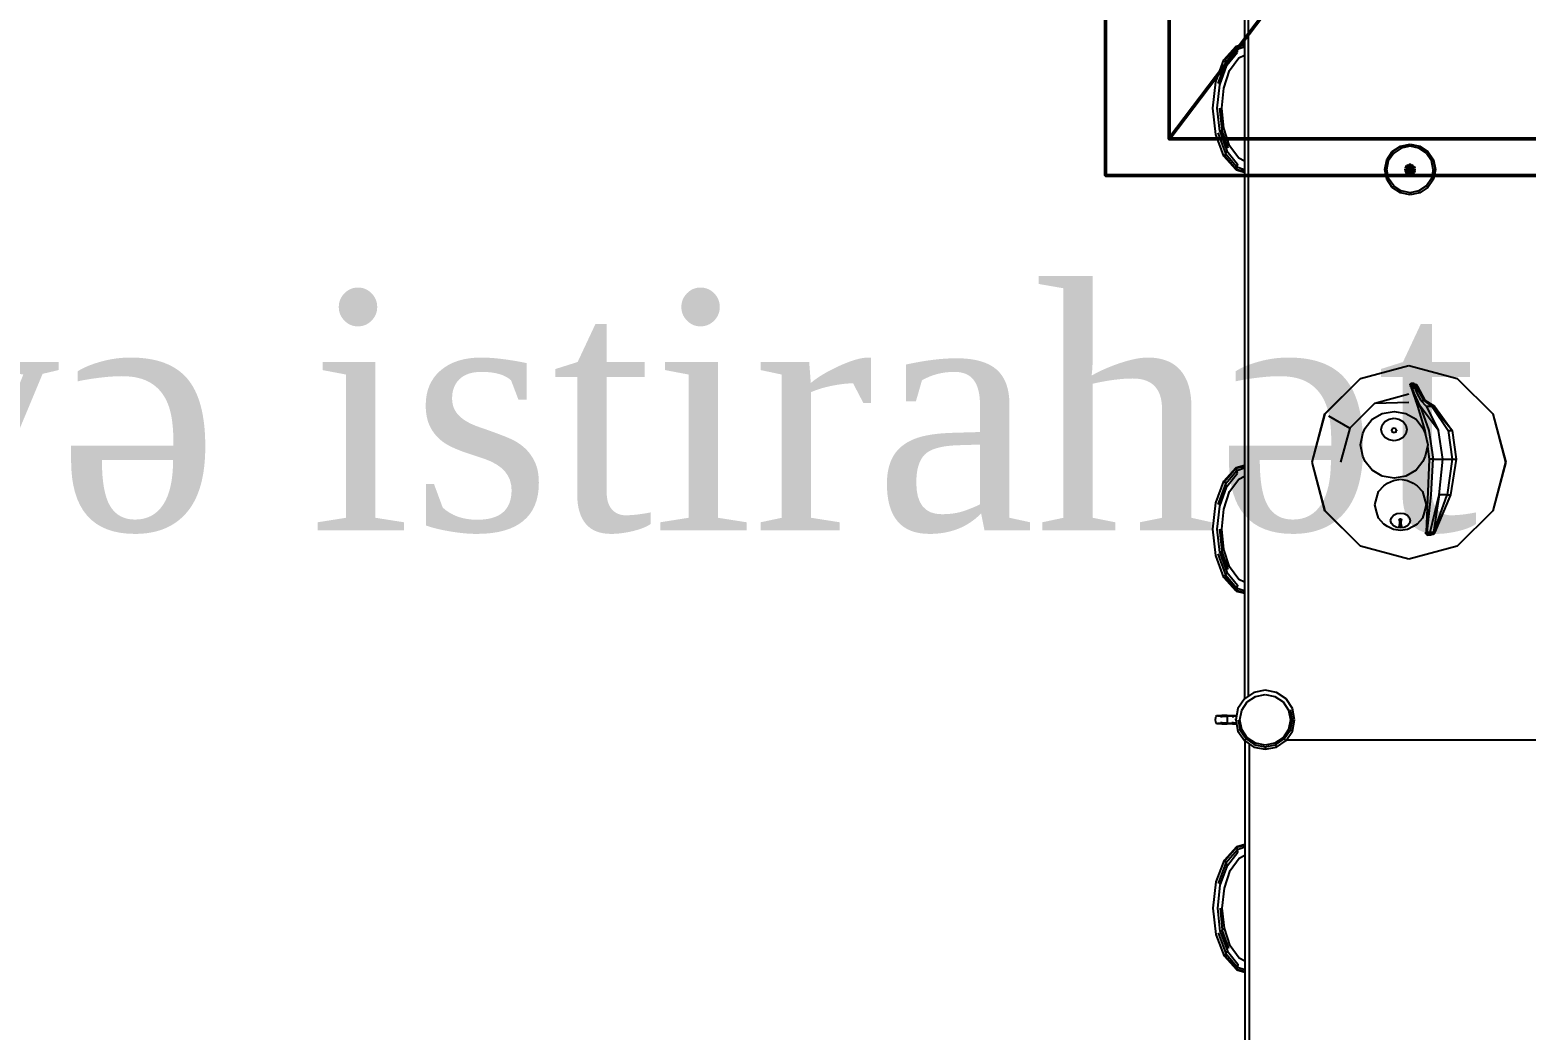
# Model space of a CAD drawing. Header units: inches. Extents: x 23 to 100097, y 11 to 104145.
# Drawn here: x 18992 to 20862, y 29357 to 30607 of the extents above; entities that cross this region are included whole.
import ezdxf

# ---------------------------------------------------------------- set-up
doc = ezdxf.new("R2010")
doc.units = ezdxf.units.IN
doc.header["$MEASUREMENT"] = 0
doc.layers.add('Divar', color=7, linetype='Continuous', lineweight=25)
doc.layers.add('mebel', color=21, linetype='Continuous')
doc.styles.get("Standard").update_dxf_attribs({"font": 'arial.ttf'})

# ---------------------------------------------------------------- blocks, each defined once
blk = doc.blocks.new('m_93')
for p, q in [((-57.033778, -96.397662), (-57.033778, -4.404878)), ((-57.518363, -96.721577), (-57.518363, -56.661915)), ((-58.477545, -70.236325), (-59.88164, -71.822357)), ((-59.837699, -71.903801), (-58.457423, -70.326853)), ((-59.717584, -72.126364), (-58.402157, -70.573926)), ((-59.553504, -72.430372), (-58.326555, -70.911526)), ((-58.477545, -70.236325), (-57.518363, -69.991207)), ((-58.457423, -70.326853), (-58.477545, -70.236325)), ((-58.457423, -70.326853), (-57.518363, -70.073819)), ((-58.402157, -70.573926), (-58.457423, -70.326853)), ((-58.402157, -70.573926), (-57.518363, -70.300674)), ((-58.326555, -70.911526), (-58.402157, -70.573926)), ((-59.88164, -71.822357), (-60.840631, -74.34473)), ((-60.607028, -74.524021), (-59.717584, -72.126364)), ((-60.373426, -74.703407), (-59.553504, -72.430372)), ((-59.717584, -72.126364), (-59.837699, -71.903801)), ((-59.553504, -72.430372), (-59.717584, -72.126364)), ((-58.175779, -71.586823), (-59.225393, -73.038387)), ((-57.518363, -71.253228), (-58.175779, -71.586823)), ((-60.840631, -74.34473), (-61.181045, -77.384567)), ((-59.389448, -72.734379), (-60.139656, -74.882722)), ((-59.225393, -73.038387), (-59.906054, -75.062108)), ((-60.373426, -74.703407), (-60.661125, -77.384567)), ((-60.401368, -77.384567), (-60.139656, -74.882722)), ((-60.139656, -74.882722), (-60.373426, -74.703407)), ((-59.906054, -75.062108), (-60.141397, -77.384662)), ((-60.139656, -74.882722), (-59.968543, -75.013971)), ((-61.181045, -77.384567), (-60.840631, -80.424404)), ((-60.661125, -77.384567), (-60.373426, -80.065822)), ((-60.141397, -77.384662), (-59.906054, -79.707217)), ((-60.840631, -80.424404), (-59.88164, -82.946777)), ((-59.717584, -82.64277), (-60.607028, -80.245113)), ((-60.373426, -80.065822), (-59.553504, -82.338857)), ((-59.906054, -79.707217), (-59.225393, -81.730962)), ((-59.88164, -82.946777), (-58.477545, -84.532904)), ((-59.837699, -82.865333), (-59.717584, -82.64277)), ((-58.457423, -84.442377), (-59.837699, -82.865333)), ((-59.553504, -82.338857), (-59.717584, -82.64277)), ((-59.717584, -82.64277), (-58.402157, -84.195208)), ((-59.553504, -82.338857), (-58.326555, -83.857608)), ((-59.225393, -81.730962), (-58.175779, -83.182525)), ((-58.477545, -84.532904), (-58.457423, -84.442377)), ((-58.477545, -84.532904), (-57.518363, -84.777927)), ((-58.402157, -84.195208), (-58.457423, -84.442377)), ((-58.457423, -84.442377), (-57.518363, -84.695315)), ((-58.326555, -83.857608), (-58.402157, -84.195208)), ((-58.402157, -84.195208), (-57.518363, -84.46846)), ((-58.175779, -83.182525), (-57.518363, -83.516121)), ((-58.330274, -97.876572), (-57.591009, -96.770119)), ((-57.591009, -96.770119), (-56.484771, -96.03076)), ((-57.383204, -96.97802), (-57.493544, -96.867585)), ((-57.383204, -96.97802), (-56.372261, -96.302437)), ((-56.298447, -96.480965), (-57.246685, -97.114658)), ((-56.484771, -96.03076), (-55.179882, -95.771193)), ((-56.372261, -96.302437), (-56.432033, -96.158099)), ((-56.372261, -96.302437), (-55.179882, -96.065235)), ((-55.179882, -96.258402), (-56.298447, -96.480965)), ((-55.179882, -95.771193), (-53.874803, -96.03076)), ((-55.179882, -96.065235), (-55.179882, -95.908975)), ((-55.179882, -96.065235), (-53.987313, -96.302437)), ((-54.061318, -96.480965), (-55.179882, -96.258402)), ((-53.113079, -97.114658), (-54.061318, -96.480965)), ((-53.987313, -96.302437), (-53.927541, -96.158099)), ((-53.987313, -96.302437), (-52.976561, -96.97802)), ((-53.874803, -96.03076), (-52.768564, -96.770119)), ((-52.976561, -96.97802), (-52.866006, -96.867585)), ((-52.768564, -96.770119), (-52.0293, -97.876572)), ((-52.708197, -96.860361), (0, -96.860361)), ((-58.58984, -99.181747), (-58.330274, -97.876572)), ((-58.295703, -99.181747), (-58.058596, -97.989058)), ((-58.058596, -97.989058), (-58.202935, -97.929287)), ((-57.880283, -98.062992), (-58.102727, -99.181747)), ((-58.058596, -97.989058), (-57.383204, -96.97802)), ((-57.246685, -97.114658), (-57.880283, -98.062992)), ((-52.479482, -98.062992), (-53.113079, -97.114658)), ((-52.976561, -96.97802), (-52.300978, -97.989058)), ((-52.257037, -99.181747), (-52.479482, -98.062992)), ((-52.300978, -97.989058), (-52.156639, -97.929287)), ((-52.063871, -99.181747), (-52.300978, -97.989058)), ((-52.0293, -97.876572), (-51.769734, -99.181747)), ((-60.902548, -98.953223), (-60.918951, -99.196863)), ((-60.918951, -99.196863), (-60.902548, -99.440431)), ((-60.858012, -98.77491), (-60.902548, -98.953223)), ((-60.902548, -99.440431), (-60.858012, -99.618745)), ((-60.797072, -98.709655), (-60.858012, -98.77491)), ((-60.858012, -99.618745), (-60.797072, -99.684071)), ((-60.633993, -98.709655), (-60.797072, -98.709655)), ((-60.797072, -99.684071), (-60.188079, -99.684071)), ((-60.686708, -98.77491), (-60.218549, -98.77491)), ((-60.218549, -99.618745), (-60.686708, -99.618745)), ((-60.188079, -98.709655), (-60.633993, -98.709655)), ((-60.218549, -98.77491), (-60.240817, -98.953223)), ((-60.240817, -99.440431), (-60.218549, -99.618745)), ((-60.218549, -98.77491), (-60.188079, -98.709655)), ((-59.579301, -98.77491), (-60.218549, -98.77491)), ((-60.188079, -99.684071), (-60.218549, -99.618745)), ((-60.218549, -99.618745), (-59.579301, -99.618745)), ((-60.188079, -98.709655), (-59.579301, -98.709655)), ((-59.579301, -99.684071), (-60.188079, -99.684071)), ((-59.579301, -98.709655), (-59.579301, -98.77491)), ((-58.970309, -98.709655), (-59.579301, -98.709655)), ((-59.579301, -99.618745), (-59.579301, -98.77491)), ((-59.579301, -98.77491), (-58.939839, -98.77491)), ((-59.579301, -99.618745), (-59.579301, -99.684071)), ((-58.939839, -99.618745), (-59.579301, -99.618745)), ((-59.579301, -99.684071), (-58.970309, -99.684071)), ((-58.939839, -98.77491), (-58.970309, -98.709655)), ((-58.970309, -98.709655), (-58.495903, -98.709655)), ((-58.970309, -99.684071), (-58.939839, -99.618745)), ((-58.970309, -99.684071), (-58.489847, -99.684071)), ((-58.939839, -98.77491), (-58.91757, -98.953223)), ((-58.508992, -98.77491), (-58.939839, -98.77491)), ((-58.939839, -99.618745), (-58.91757, -99.440431)), ((-58.502937, -99.618745), (-58.939839, -99.618745)), ((-58.58984, -99.181747), (-58.586908, -99.196863)), ((-58.330274, -100.486922), (-58.58984, -99.181747)), ((-58.586908, -99.196863), (-58.566785, -99.297547)), ((-58.52499, -98.856139), (-58.508992, -98.77491)), ((-58.508992, -98.77491), (-58.504296, -98.751473)), ((-58.102727, -99.181747), (-57.880283, -100.300479)), ((-57.880283, -100.300479), (-57.246685, -101.248836)), ((-53.113079, -101.248836), (-52.479482, -100.300479)), ((-52.479482, -100.300479), (-52.257037, -99.181747)), ((-52.300978, -100.374412), (-52.063871, -99.181747)), ((-52.063871, -99.181747), (-51.907611, -99.181747)), ((-51.769734, -99.181747), (-52.0293, -100.486922)), ((-57.591009, -101.593351), (-58.330274, -100.486922)), ((-56.484771, -102.332711), (-57.591009, -101.593351)), ((-57.586909, -194.311332), (-57.586909, -101.596093)), ((-57.246685, -101.248836), (-56.298447, -101.882529)), ((-57.102347, -101.919913), (-57.102347, -194.311332)), ((-56.298447, -101.882529), (-55.179882, -102.105069)), ((-55.179882, -102.105069), (-54.061318, -101.882529)), ((-54.061318, -101.882529), (-53.113079, -101.248836)), ((-52.768564, -101.593351), (-53.874803, -102.332711)), ((-52.0293, -100.486922), (-52.768564, -101.593351)), ((-55.179882, -102.592277), (-56.484771, -102.332711)), ((-53.874803, -102.332711), (-55.179882, -102.592277)), ((-58.54609, -114.075184), (-59.950185, -115.662098)), ((-59.906245, -115.743661), (-58.525968, -114.165711)), ((-58.54609, -114.075184), (-57.586909, -113.829875)), ((-58.525968, -114.165711), (-58.54609, -114.075184)), ((-58.525968, -114.165711), (-57.586909, -113.912606)), ((-58.470702, -114.412975), (-58.525968, -114.165711)), ((-58.470702, -114.412975), (-57.586909, -114.139461)), ((-59.950185, -115.662098), (-60.909176, -118.185925)), ((-60.675574, -118.365335), (-59.786129, -115.966296)), ((-59.786129, -115.966296), (-59.906245, -115.743661)), ((-59.786129, -115.966296), (-58.470702, -114.412975)), ((-59.622073, -116.270399), (-59.786129, -115.966296)), ((-59.622073, -116.270399), (-58.395124, -114.75079)), ((-58.244324, -115.426373), (-59.293938, -116.878795)), ((-58.395124, -114.75079), (-58.470702, -114.412975)), ((-57.586909, -115.092277), (-58.244324, -115.426373)), ((-60.441995, -118.544817), (-59.622073, -116.270399)), ((-59.458018, -116.574597), (-60.208202, -118.724227)), ((-59.293938, -116.878795), (-59.974599, -118.903613)), ((-60.909176, -118.185925), (-61.249614, -121.227526)), ((-60.441995, -118.544817), (-60.729695, -121.227526)), ((-60.469914, -121.227526), (-60.208202, -118.724227)), ((-60.208202, -118.724227), (-60.441995, -118.544817)), ((-59.974599, -118.903613), (-60.209966, -121.227526)), ((-60.208202, -118.724227), (-60.037113, -118.855571)), ((-44.158793, -119.266414), (-48.25995, -123.368168)), ((-44.156838, -119.269824), (-48.256636, -123.370123)), ((-38.556648, -117.76514), (-44.158793, -119.266414)), ((-38.556648, -117.768955), (-44.156838, -119.269824)), ((-32.954502, -119.266414), (-38.556648, -117.76514)), ((-32.956434, -119.269824), (-38.556648, -117.768955)), ((-28.856635, -123.370123), (-32.956434, -119.269824)), ((-28.853321, -123.368168), (-32.954502, -119.266414)), ((-39.52539, -121.071005), (-40.330267, -121.191883)), ((-38.720322, -121.191883), (-39.52539, -121.071005)), ((-36.518955, -120.679784), (-36.597657, -120.715427)), ((-36.597657, -120.715427), (-36.567974, -120.683002)), ((-36.597657, -120.715427), (-36.592961, -120.889449)), ((-36.588073, -120.88778), (-36.597657, -120.715427)), ((-36.592961, -120.889449), (-36.588073, -120.889449)), ((-36.588073, -120.88778), (-36.518955, -120.679784)), ((-36.588073, -120.889449), (-36.588073, -120.88778)), ((-36.588073, -120.889449), (-36.512685, -120.889449)), ((-36.569524, -120.661902), (-36.516404, -120.61162)), ((-36.472059, -120.629), (-36.569524, -120.661902)), ((-36.569524, -120.683694), (-36.569524, -120.661902)), ((-36.569524, -120.661902), (-36.514259, -120.661902)), ((-36.185932, -129.331445), (-36.559367, -120.889449)), ((-36.518955, -120.679784), (-36.420894, -120.578122)), ((-36.407995, -120.59493), (-36.518955, -120.679784)), ((-36.518955, -120.679784), (-36.443353, -120.661902)), ((-36.512685, -120.889449), (-36.518955, -120.679784)), ((-36.516404, -120.61162), (-36.496091, -120.604586)), ((-36.516404, -120.61162), (-36.453915, -120.61162)), ((-36.453915, -120.889449), (-36.512685, -120.889449)), ((-36.487294, -120.59493), (-36.498833, -120.605182)), ((-36.496091, -120.604586), (-36.487294, -120.59493)), ((-36.446882, -120.578122), (-36.487294, -120.59493)), ((-36.443353, -120.661902), (-36.453915, -120.889449)), ((-36.453915, -120.889449), (-36.345506, -120.889449)), ((-36.380673, -120.561433), (-36.446882, -120.578122)), ((-36.288476, -120.59493), (-36.443353, -120.661902)), ((-36.443353, -120.661902), (-36.420894, -120.61162)), ((-36.443353, -120.661902), (-36.253715, -120.661902)), ((-36.439848, -120.578122), (-36.380673, -120.561433)), ((-36.420894, -120.61162), (-36.429882, -120.614648)), ((-36.426378, -120.61162), (-36.420894, -120.61162)), ((-36.420894, -120.578122), (-36.380673, -120.561433)), ((-36.420894, -120.61162), (-36.419726, -120.610046)), ((-36.420894, -120.61162), (-36.409951, -120.61162)), ((-36.419726, -120.889449), (-35.967589, -125.228524)), ((-36.416602, -120.611143), (-36.407995, -120.59493)), ((-36.380673, -120.561433), (-36.390233, -120.578122)), ((-36.380673, -120.561433), (-36.35118, -120.578122)), ((-36.380673, -120.561433), (-36.202336, -120.578122)), ((-36.253715, -120.578122), (-36.380673, -120.561433)), ((-36.380673, -120.561433), (-36.060548, -120.578122)), ((-36.345506, -120.889449), (-36.340237, -120.816493)), ((-36.320901, -120.889449), (-36.345506, -120.889449)), ((-36.253715, -120.661902), (-36.340237, -120.816493)), ((-36.340237, -120.816493), (-36.236525, -120.774126)), ((-36.340237, -120.816493), (-36.320901, -120.889449)), ((-36.320901, -120.889449), (-36.058402, -120.889449)), ((-36.253715, -120.661902), (-36.288476, -120.59493)), ((-36.177349, -120.667386), (-36.253715, -120.661902)), ((-36.216593, -120.59493), (-36.177349, -120.611024)), ((-36.122656, -120.611429), (-36.216593, -120.59493)), ((-36.209369, -120.615244), (-36.191011, -120.61162)), ((-36.191011, -120.61162), (-36.209369, -120.61162)), ((-36.197067, -120.609951), (-36.191011, -120.61162)), ((-36.191011, -120.61162), (-36.13925, -120.661902)), ((-36.191011, -120.61162), (-35.960937, -120.61162)), ((-36.13925, -120.661902), (-36.189652, -120.661902)), ((-36.004877, -120.679784), (-36.141396, -120.62509)), ((-36.13925, -120.661902), (-36.098242, -120.832324)), ((-36.13925, -120.661902), (-36.062312, -120.661902)), ((-36.083007, -120.675778), (-36.13925, -120.661902)), ((-36.103511, -120.614743), (-35.835147, -120.661902)), ((-36.004877, -120.679784), (-36.085534, -120.674014)), ((-36.085534, -120.889449), (-35.041786, -125.228524)), ((-36.060548, -120.578122), (-35.938096, -120.604682)), ((-36.058402, -120.889449), (-36.004877, -120.679784)), ((-36.058402, -120.889449), (-35.933972, -120.889449)), ((-36.004877, -120.679784), (-36.052919, -120.699405)), ((-35.960937, -120.61162), (-36.021495, -120.604396)), ((-35.835147, -120.661902), (-36.004877, -120.679784)), ((-35.933972, -120.889449), (-36.004877, -120.679784)), ((-35.960937, -120.61162), (-35.835147, -120.661902)), ((-35.865617, -120.61162), (-35.939265, -120.604396)), ((-35.933972, -120.889449), (-35.666013, -120.889449)), ((-35.818553, -120.630669), (-35.865617, -120.61162)), ((-35.835147, -120.661902), (-35.751963, -120.645117)), ((-35.835147, -120.661902), (-35.701561, -120.768952)), ((-35.835147, -120.661902), (-35.608793, -120.715427)), ((-35.618353, -120.768952), (-35.835147, -120.661902)), ((-35.701561, -120.768952), (-35.821486, -120.73965)), ((-35.751963, -120.645117), (-35.818553, -120.630669)), ((-35.751963, -120.645117), (-35.649419, -120.699024)), ((-35.701561, -120.768952), (-35.687113, -120.760631)), ((-35.701561, -120.768952), (-34.116006, -125.228524)), ((-35.684562, -120.884275), (-35.701561, -120.768952)), ((-35.041786, -125.228524), (-35.684562, -120.889449)), ((-35.658407, -120.889449), (-35.602546, -120.889449)), ((-35.608793, -120.715427), (-35.655475, -120.696592)), ((-35.619927, -120.721864), (-35.608793, -120.715427)), ((-35.584379, -120.733213), (-35.618353, -120.768952)), ((-35.602546, -120.889449), (-35.618353, -120.768952)), ((-35.618353, -120.768952), (-35.562897, -120.889449)), ((-35.608793, -120.715427), (-35.606241, -120.72196)), ((-35.606241, -120.72196), (-35.584379, -120.733213)), ((-35.562897, -120.889449), (-35.602546, -120.889449)), ((-35.584379, -120.733213), (-35.517001, -120.889449)), ((-35.517001, -120.889449), (-35.562897, -120.889449)), ((-33.732224, -125.228524), (-35.536528, -120.889449)), ((-61.249614, -121.227526), (-60.909176, -124.269247)), ((-60.729695, -121.227526), (-60.441995, -123.910355)), ((-60.209966, -121.227526), (-59.974599, -123.551464)), ((-42.064643, -122.49825), (-42.273832, -123.179483)), ((-41.46874, -121.824908), (-42.064643, -122.49825)), ((-41.012883, -121.536231), (-41.46874, -121.824908)), ((-40.330267, -121.191883), (-41.012883, -121.536231)), ((-40.57715, -121.907425), (-40.663862, -122.236323)), ((-40.663862, -122.236323), (-40.57715, -122.565341)), ((-40.330267, -121.628523), (-40.57715, -121.907425)), ((-40.57715, -122.565341), (-40.330267, -122.844243)), ((-39.960933, -121.442175), (-40.330267, -121.628523)), ((-40.330267, -122.844243), (-39.960933, -123.030567)), ((-39.52539, -121.376753), (-39.960933, -121.442175)), ((-39.67402, -121.505856), (-39.631248, -121.4751)), ((-39.67402, -121.505856), (-39.631248, -121.71514)), ((-39.631248, -121.536612), (-39.67402, -121.505856)), ((-39.631248, -122.273826), (-39.666987, -122.403717)), ((-39.631248, -121.4751), (-39.52539, -121.462297)), ((-39.631248, -121.536612), (-39.52539, -121.549415)), ((-39.600206, -121.744919), (-39.631248, -121.536612)), ((-39.631248, -121.71514), (-39.609766, -121.914553)), ((-39.609766, -122.101569), (-39.631248, -122.273826)), ((-39.625788, -122.479677), (-39.600206, -122.324609)), ((-39.609766, -121.914553), (-39.609766, -122.101569)), ((-39.585161, -121.944236), (-39.600206, -121.744919)), ((-39.600206, -122.324609), (-39.585161, -122.136903)), ((-39.585161, -122.136903), (-39.585161, -121.944236)), ((-39.089656, -121.442175), (-39.52539, -121.376753)), ((-39.52539, -121.462297), (-39.420104, -121.4751)), ((-39.52539, -121.549415), (-39.420104, -121.536612)), ((-39.52539, -121.549415), (-39.52539, -122.511315)), ((-39.450383, -121.744919), (-39.465618, -121.944236)), ((-39.465618, -121.944236), (-39.465618, -122.136903)), ((-39.465618, -122.136903), (-39.450383, -122.324609)), ((-39.420104, -121.536612), (-39.450383, -121.744919)), ((-39.450383, -122.324609), (-39.424801, -122.479677)), ((-39.420104, -121.71514), (-39.440823, -121.914553)), ((-39.440823, -121.914553), (-39.440823, -122.101569)), ((-39.440823, -122.101569), (-39.420104, -122.273826)), ((-39.420104, -121.4751), (-39.376569, -121.505856)), ((-39.376569, -121.505856), (-39.420104, -121.71514)), ((-39.420104, -121.536612), (-39.376569, -121.505856)), ((-39.420104, -122.273826), (-39.383602, -122.403621)), ((-38.720322, -121.628523), (-39.089656, -121.442175)), ((-39.089656, -123.030567), (-38.720322, -122.844243)), ((-38.037896, -121.536231), (-38.720322, -121.191883)), ((-38.473439, -121.907425), (-38.720322, -121.628523)), ((-38.720322, -122.844243), (-38.473439, -122.565341)), ((-38.386917, -122.236323), (-38.473439, -121.907425)), ((-38.473439, -122.565341), (-38.386917, -122.236323)), ((-37.581826, -121.824908), (-38.037896, -121.536231)), ((-36.986137, -122.49825), (-37.581826, -121.824908)), ((-36.776758, -123.179483), (-36.986137, -122.49825)), ((-60.909176, -124.269247), (-59.950185, -126.792979)), ((-59.786129, -126.488876), (-60.675574, -124.089741)), ((-60.441995, -123.910355), (-59.622073, -126.184678)), ((-59.974599, -123.551464), (-59.293938, -125.576377)), ((-48.25995, -123.368168), (-49.760938, -128.97129)), ((-48.256636, -123.370123), (-49.757219, -128.97129)), ((-42.273832, -123.179483), (-42.500186, -124.039054)), ((-42.500186, -124.039054), (-42.273832, -124.898719)), ((-39.960933, -123.030567), (-39.52539, -123.095989)), ((-39.52539, -123.095989), (-39.089656, -123.030567)), ((-36.550379, -124.039054), (-36.776758, -123.179483)), ((-36.776758, -124.898719), (-36.550379, -124.039054)), ((-27.356053, -128.97129), (-28.856635, -123.370123)), ((-27.352333, -128.97129), (-28.853321, -123.368168)), ((-59.622073, -126.184678), (-59.786129, -126.488876)), ((-59.622073, -126.184678), (-58.395124, -127.704382)), ((-59.293938, -125.576377), (-58.244324, -127.028703)), ((-42.273832, -124.898719), (-42.064643, -125.579977)), ((-42.064643, -125.579977), (-41.46874, -126.253223)), ((-41.46874, -126.253223), (-41.012883, -126.541996)), ((-38.037896, -126.541996), (-37.581826, -126.253223)), ((-37.581826, -126.253223), (-36.986137, -125.579977)), ((-36.986137, -125.579977), (-36.776758, -124.898719)), ((-35.967589, -125.228524), (-35.730267, -129.331445)), ((-34.116006, -125.228524), (-35.041786, -125.228524)), ((-35.041786, -125.228524), (-34.631253, -129.331445)), ((-33.532214, -129.331445), (-34.116006, -125.228524)), ((-34.116006, -125.228524), (-33.732224, -125.228524)), ((-33.076573, -129.331445), (-33.732224, -125.228524)), ((-59.950185, -126.792979), (-58.54609, -128.379988)), ((-59.906245, -126.711511), (-59.786129, -126.488876)), ((-58.525968, -128.289461), (-59.906245, -126.711511)), ((-59.786129, -126.488876), (-58.470702, -128.042197)), ((-58.470702, -128.042197), (-58.525968, -128.289461)), ((-58.395124, -127.704382), (-58.470702, -128.042197)), ((-58.470702, -128.042197), (-57.586909, -128.315615)), ((-58.244324, -127.028703), (-57.586909, -127.362704)), ((-42.815829, -128.048038), (-43.596292, -129.064941)), ((-41.64784, -127.36845), (-42.815829, -128.048038)), ((-40.269923, -127.129888), (-41.64784, -127.36845)), ((-41.012883, -126.541996), (-40.330267, -126.886224)), ((-40.330267, -126.886224), (-39.52539, -127.007222)), ((-38.891983, -127.36845), (-40.269923, -127.129888)), ((-39.52539, -127.007222), (-38.720322, -126.886224)), ((-37.724018, -128.047943), (-38.891983, -127.36845)), ((-38.720322, -126.886224), (-38.037896, -126.541996)), ((-36.943555, -129.064941), (-37.724018, -128.047943)), ((-58.54609, -128.379988), (-58.525968, -128.289461)), ((-58.54609, -128.379988), (-57.586909, -128.625202)), ((-58.525968, -128.289461), (-57.586909, -128.542566)), ((-49.760938, -128.97129), (-48.25995, -134.574413)), ((-49.757219, -128.97129), (-48.256636, -134.572458)), ((-45.40391, -132.925188), (-46.463084, -128.97129)), ((-43.870497, -129.700303), (-44.166994, -130.99873)), ((-43.596292, -129.064941), (-43.870497, -129.700303)), ((-36.669326, -129.700303), (-36.943555, -129.064941)), ((-36.372662, -130.99873), (-36.669326, -129.700303)), ((-36.414647, -130.815339), (-36.185932, -129.331445)), ((-36.236525, -132.646584), (-35.730267, -129.331445)), ((-35.730267, -129.331445), (-36.185932, -129.331445)), ((-35.730267, -129.331445), (-34.631253, -129.331445)), ((-34.631253, -129.331445), (-35.126949, -132.646584)), ((-34.631253, -129.331445), (-33.532214, -129.331445)), ((-34.017372, -132.646584), (-33.532214, -129.331445)), ((-33.557415, -132.646584), (-33.076573, -129.331445)), ((-33.532214, -129.331445), (-33.076573, -129.331445)), ((-28.856635, -134.572458), (-27.356053, -128.97129)), ((-28.853321, -134.574413), (-27.352333, -128.97129)), ((-44.166994, -130.99873), (-43.870497, -132.29717)), ((-40.840626, -131.571579), (-41.324401, -131.85302)), ((-40.269923, -131.472754), (-40.840626, -131.571579)), ((-39.699221, -131.571579), (-40.269923, -131.472754)), ((-39.215422, -131.85302), (-39.699221, -131.571579)), ((-36.669326, -132.29717), (-36.372662, -130.99873)), ((-47.838092, -134.330761), (-45.40391, -132.925188)), ((-45.40391, -132.925188), (-42.509961, -135.819626)), ((-43.870497, -132.29717), (-43.596292, -132.93252)), ((-43.596292, -132.93252), (-42.815829, -133.949506)), ((-41.64784, -132.274317), (-41.761327, -132.771194)), ((-41.761327, -132.771194), (-41.64784, -133.26807)), ((-41.324401, -131.85302), (-41.64784, -132.274317)), ((-41.64784, -133.26807), (-41.324401, -133.689356)), ((-40.562105, -132.677436), (-40.476561, -132.497453)), ((-40.562105, -132.677436), (-40.562105, -132.618653)), ((-40.476561, -132.857322), (-40.562105, -132.677436)), ((-40.476561, -132.497453), (-40.269923, -132.422948)), ((-40.476561, -132.497453), (-40.476561, -132.438671)), ((-40.269923, -132.93184), (-40.476561, -132.857322)), ((-40.269923, -132.422948), (-40.269923, -132.364154)), ((-40.269923, -132.422948), (-40.063286, -132.497453)), ((-40.063286, -132.857322), (-40.269923, -132.93184)), ((-40.063286, -132.497453), (-40.063286, -132.438671)), ((-40.063286, -132.497453), (-39.977527, -132.677436)), ((-39.977527, -132.677436), (-40.063286, -132.857322)), ((-39.977527, -132.677436), (-39.977527, -132.618653)), ((-38.891983, -132.274317), (-39.215422, -131.85302)), ((-39.215422, -133.689356), (-38.891983, -133.26807)), ((-38.77852, -132.771194), (-38.891983, -132.274317)), ((-38.891983, -133.26807), (-38.77852, -132.771194)), ((-37.724018, -133.949506), (-36.943555, -132.93252)), ((-37.549806, -135.462403), (-36.696673, -132.646584)), ((-37.262893, -135.462403), (-36.236525, -132.646584)), ((-35.126949, -132.646584), (-37.262893, -135.462403)), ((-36.943555, -132.93252), (-36.669326, -132.29717)), ((-36.696673, -132.646584), (-36.588073, -131.941306)), ((-36.570692, -135.462403), (-35.126949, -132.646584)), ((-35.878516, -135.462403), (-34.017372, -132.646584)), ((-33.557415, -132.646584), (-35.878516, -135.462403)), ((-35.591412, -135.462403), (-33.557415, -132.646584)), ((-34.017372, -132.646584), (-33.557415, -132.646584)), ((-48.25995, -134.574413), (-44.158793, -138.676166)), ((-48.256636, -134.572458), (-44.156838, -138.672757)), ((-42.815829, -133.949506), (-41.64784, -134.628999)), ((-41.64784, -134.628999), (-40.269923, -134.867572)), ((-41.324401, -133.689356), (-40.840626, -133.970797)), ((-40.840626, -133.970797), (-40.269923, -134.069633)), ((-40.269923, -134.069633), (-39.699221, -133.970797)), ((-40.269923, -134.867572), (-38.891983, -134.628999)), ((-39.699221, -133.970797), (-39.215422, -133.689356)), ((-38.891983, -134.628999), (-37.724018, -133.949506)), ((-32.956434, -138.672757), (-28.856635, -134.572458)), ((-32.954502, -138.676071), (-28.853321, -134.574413)), ((-42.509961, -135.819626), (-38.556648, -136.879003)), ((-42.509961, -135.819626), (-38.556648, -135.920608)), ((-38.327527, -137.744915), (-37.549806, -135.462403)), ((-37.262893, -135.462403), (-38.260556, -137.601268)), ((-37.262893, -135.462403), (-37.933994, -136.978125)), ((-37.768555, -136.104297), (-37.262893, -135.462403)), ((-37.615228, -136.978125), (-37.159753, -136.104297)), ((-37.558389, -137.744915), (-36.69219, -136.17568)), ((-37.549806, -135.462403), (-37.262893, -135.462403)), ((-36.789847, -136.140036), (-37.296486, -136.978125)), ((-36.69219, -136.17568), (-37.296486, -136.978125)), ((-37.159753, -136.104297), (-36.570692, -135.462403)), ((-37.159753, -136.104297), (-36.789847, -136.140036)), ((-35.878516, -135.462403), (-36.789847, -136.140036)), ((-36.789847, -136.140036), (-36.69219, -136.17568)), ((-36.69219, -136.17568), (-35.591412, -135.462403)), ((-36.570692, -135.462403), (-35.878516, -135.462403)), ((-35.591412, -135.462403), (-35.878516, -135.462403)), ((-38.406825, -137.92324), (-38.381052, -137.834084)), ((-38.406825, -137.92324), (-38.391018, -138.012397)), ((-38.388467, -137.92324), (-38.406825, -137.92324)), ((-38.391018, -138.012397), (-38.388467, -137.89345)), ((-38.352919, -138.012397), (-38.391018, -138.012397)), ((-38.391018, -138.012397), (-38.358975, -138.042092)), ((-38.388467, -137.89345), (-38.327527, -137.744915)), ((-38.388467, -137.89345), (-38.355088, -137.92324)), ((-38.327527, -137.744915), (-38.381052, -137.834084)), ((-38.381052, -137.834084), (-38.358975, -137.822747)), ((-38.381052, -137.834084), (-38.363672, -137.834084)), ((-38.358975, -138.042092), (-38.319326, -138.071775)), ((-38.355088, -137.92324), (-38.295889, -137.77461)), ((-38.355088, -137.92324), (-38.352919, -138.012397)), ((-38.355088, -137.92324), (-38.309384, -138.012397)), ((-38.304878, -137.950289), (-38.355088, -137.92324)), ((-38.309384, -138.012397), (-38.352919, -138.012397)), ((-38.352919, -138.012397), (-38.335943, -138.042092)), ((-38.335943, -138.042092), (-38.309384, -138.012397)), ((-38.335943, -138.042092), (-38.252926, -138.012397)), ((-38.333988, -137.77461), (-38.314653, -137.744915)), ((-38.333988, -137.77461), (-38.275004, -137.744915)), ((-38.295889, -137.77461), (-38.333988, -137.77461)), ((-38.314653, -137.744915), (-38.327527, -137.744915)), ((-38.319326, -138.071775), (-38.134384, -138.101566)), ((-38.275004, -137.744915), (-38.314653, -137.744915)), ((-38.295889, -137.92324), (-38.314653, -137.92324)), ((-38.134384, -138.101566), (-38.314653, -138.071775)), ((-38.309384, -138.012397), (-38.295889, -137.92324)), ((-38.309384, -138.012397), (-38.244725, -137.982619)), ((-38.252926, -138.012397), (-38.309384, -138.012397)), ((-38.298631, -138.071775), (-38.134384, -138.101566)), ((-38.295889, -137.77461), (-38.215041, -137.744915)), ((-38.275004, -137.744915), (-38.295889, -137.77461)), ((-38.295889, -137.77461), (-38.289833, -137.77461)), ((-38.295889, -137.92324), (-38.266397, -137.834084)), ((-38.215041, -137.744915), (-38.29453, -137.787986)), ((-38.244725, -137.982619), (-38.291407, -137.957513)), ((-38.266397, -137.834084), (-38.286519, -137.834084)), ((-38.278318, -137.601268), (-38.162303, -137.601268)), ((-38.215041, -137.744915), (-38.275004, -137.744915)), ((-38.134384, -138.101566), (-38.275004, -138.071775)), ((-38.266397, -137.834084), (-38.215041, -137.744915)), ((-38.266397, -137.834084), (-37.942767, -137.744915)), ((-38.182235, -137.834084), (-38.266397, -137.834084)), ((-38.252926, -138.012397), (-38.244725, -137.982619)), ((-38.186527, -138.012397), (-38.252926, -138.012397)), ((-38.244725, -137.982619), (-38.168168, -137.982619)), ((-37.933994, -136.978125), (-38.215041, -137.744915)), ((-38.215041, -137.744915), (-37.944722, -137.744915)), ((-38.207221, -138.071775), (-38.186527, -138.012397)), ((-38.134384, -138.101566), (-38.207221, -138.071775)), ((-38.168168, -137.982619), (-38.186527, -138.012397)), ((-38.186527, -138.012397), (-38.083601, -137.982619)), ((-38.186527, -138.012397), (-38.114262, -138.000977)), ((-38.168168, -137.982619), (-38.083601, -137.814653)), ((-38.168168, -137.982619), (-38.054872, -137.952923)), ((-38.083601, -137.982619), (-38.168168, -137.982619)), ((-38.166786, -138.071775), (-38.134384, -138.101566)), ((-38.161135, -137.601268), (-37.893749, -137.601268)), ((-38.156247, -138.012397), (-38.112498, -138.012397)), ((-38.134384, -138.101566), (-38.126159, -138.071775)), ((-38.134384, -138.101566), (-38.058782, -138.071775)), ((-38.134384, -138.101566), (-38.019538, -138.071775)), ((-38.089657, -138.071775), (-38.134384, -138.101566)), ((-38.134384, -138.101566), (-38.034964, -138.071775)), ((-38.014055, -138.071775), (-38.134384, -138.101566)), ((-38.112498, -138.012397), (-38.116789, -138.029587)), ((-38.112498, -138.012397), (-38.096094, -137.994921)), ((-37.915635, -138.012397), (-38.112498, -138.012397)), ((-37.998247, -137.982619), (-38.088274, -137.996876)), ((-38.054872, -137.952923), (-38.083601, -137.982619)), ((-38.083601, -137.982619), (-37.998247, -137.982619)), ((-38.061524, -137.816214), (-38.054872, -137.952923)), ((-38.054872, -137.952923), (-37.927723, -137.92324)), ((-38.054872, -137.952923), (-37.960935, -137.952923)), ((-38.028312, -137.92324), (-38.040614, -137.936234)), ((-37.992192, -137.834084), (-38.028312, -137.92324)), ((-38.028312, -137.92324), (-37.998247, -137.92324)), ((-38.019538, -138.071775), (-37.946487, -138.04326)), ((-37.95352, -138.047754), (-38.014055, -138.071775)), ((-37.998247, -137.834084), (-37.984753, -137.834084)), ((-37.837506, -137.92324), (-37.998247, -137.982619)), ((-37.960935, -137.952923), (-37.998247, -137.982619)), ((-37.998247, -137.982619), (-37.921667, -137.982619)), ((-37.942767, -137.744915), (-37.992192, -137.834084)), ((-37.986923, -138.041115), (-37.915635, -138.012397)), ((-37.927723, -137.92324), (-37.960935, -137.952923)), ((-37.960935, -137.952923), (-37.837506, -137.92324)), ((-37.954879, -138.048243), (-37.833977, -138.012397)), ((-37.944722, -137.744915), (-37.942767, -137.744915)), ((-37.942767, -137.744915), (-37.615228, -136.978125)), ((-37.942767, -137.744915), (-37.93633, -137.736618)), ((-37.942767, -137.744915), (-37.93633, -137.744915)), ((-37.840629, -137.744915), (-37.942767, -137.744915)), ((-37.927723, -137.92324), (-37.878132, -137.813568)), ((-37.927723, -137.92324), (-37.763095, -137.821674)), ((-37.760735, -137.92324), (-37.927723, -137.92324)), ((-37.921667, -137.982619), (-37.760735, -137.92324)), ((-37.837506, -137.92324), (-37.921667, -137.982619)), ((-37.921667, -137.982619), (-37.862301, -137.968945)), ((-37.921667, -137.982619), (-37.900591, -137.979591)), ((-37.86583, -137.601268), (-37.609172, -137.601268)), ((-37.748838, -137.744915), (-37.840629, -137.744915)), ((-37.734962, -137.822163), (-37.837506, -137.92324)), ((-37.833977, -138.012397), (-37.649799, -137.92324)), ((-37.296486, -136.978125), (-37.821675, -137.601268)), ((-37.663484, -137.92324), (-37.784767, -137.951171)), ((-37.760735, -137.92324), (-37.712884, -137.826955)), ((-37.663484, -137.92324), (-37.760735, -137.92324)), ((-37.670899, -137.744915), (-37.748838, -137.744915)), ((-37.71503, -137.828707), (-37.670899, -137.744915)), ((-37.681246, -137.933302), (-37.663484, -137.92324)), ((-37.675381, -137.744915), (-37.66954, -137.744915)), ((-37.296486, -136.978125), (-37.670899, -137.744915)), ((-37.670899, -137.744915), (-37.610746, -137.744915)), ((-37.663484, -137.92324), (-37.558389, -137.744915)), ((-37.649799, -137.92324), (-37.663484, -137.92324)), ((-37.649799, -137.92324), (-37.657428, -137.913179)), ((-37.558389, -137.744915), (-37.649799, -137.92324)), ((-37.587309, -137.77461), (-37.624407, -137.77461)), ((-37.610746, -137.744915), (-37.587309, -137.77461)), ((-37.610746, -137.744915), (-37.558389, -137.744915)), ((-37.598038, -137.601268), (-37.496281, -137.601268)), ((-37.558389, -137.744915), (-37.587309, -137.77461)), ((-44.158793, -138.676166), (-38.556648, -140.17744)), ((-44.156838, -138.672757), (-38.556648, -140.173626)), ((-38.556648, -140.173626), (-32.956434, -138.672757)), ((-38.556648, -140.17744), (-32.954502, -138.676071)), ((-40.482617, -160.780954), (-41.117382, -161.730957)), ((-40.310741, -160.952735), (-40.892768, -161.823928)), ((-39.532805, -160.146093), (-40.482617, -160.780954)), ((-40.383196, -160.880267), (-40.310741, -160.952735)), ((-39.439845, -160.370707), (-40.310741, -160.952735)), ((-40.310741, -160.952735), (-40.267182, -160.996282)), ((-38.412309, -159.923243), (-39.532805, -160.146093)), ((-39.478898, -160.275876), (-39.439845, -160.370707)), ((-38.412309, -160.166311), (-39.439845, -160.370707)), ((-39.439845, -160.370707), (-39.416218, -160.427534)), ((-37.291789, -160.146093), (-38.412309, -159.923243)), ((-38.412309, -160.166311), (-38.412309, -160.063672)), ((-38.412309, -160.227835), (-38.412309, -160.166311)), ((-37.384773, -160.370707), (-38.412309, -160.166311)), ((-37.4084, -160.427534), (-37.384773, -160.370707)), ((-37.384773, -160.370707), (-37.345696, -160.275876)), ((-36.513877, -160.952735), (-37.384773, -160.370707)), ((-36.342001, -160.780954), (-37.291789, -160.146093)), ((-36.557412, -160.996282), (-36.513877, -160.952735)), ((-36.513877, -160.952735), (-36.441398, -160.880267)), ((-35.931826, -161.823928), (-36.513877, -160.952735)), ((-35.707236, -161.730957), (-36.342001, -160.780954)), ((-58.54609, -162.799704), (-57.586909, -162.554395)), ((-58.525968, -162.890136), (-57.586909, -162.637007)), ((-41.117382, -161.730957), (-41.340232, -162.85156)), ((-40.892768, -161.823928), (-41.09726, -162.85156)), ((-40.987492, -161.784661), (-40.892768, -161.823928)), ((-40.892768, -161.823928), (-40.835929, -161.84746)), ((-39.037109, -162.592768), (-38.412309, -162.85156)), ((-38.890434, -162.37334), (-38.412309, -162.85156)), ((-38.671088, -162.226653), (-38.412309, -162.85156)), ((-38.412309, -162.85156), (-38.412309, -162.17519)), ((-38.412309, -162.85156), (-38.153506, -162.226653)), ((-38.412309, -162.85156), (-37.934184, -162.37334)), ((-38.412309, -162.85156), (-37.787509, -162.592768)), ((-35.988665, -161.84746), (-35.931826, -161.823928)), ((-35.931826, -161.823928), (-35.837102, -161.784661)), ((-35.727334, -162.85156), (-35.931826, -161.823928)), ((-35.528326, -162.85156), (-35.747862, -161.747753)), ((-35.484386, -162.85156), (-35.707236, -161.730957)), ((-59.950185, -164.386618), (-60.909176, -166.910445)), ((-58.54609, -162.799704), (-59.950185, -164.386618)), ((-59.906245, -164.468062), (-58.525968, -162.890136)), ((-59.786129, -164.690816), (-59.906245, -164.468062)), ((-59.786129, -164.690816), (-58.470702, -163.137495)), ((-59.622073, -164.994919), (-58.395124, -163.475287)), ((-58.244324, -164.150881), (-59.293938, -165.60322)), ((-58.525968, -162.890136), (-58.54609, -162.799704)), ((-58.470702, -163.137495), (-58.525968, -162.890136)), ((-58.470702, -163.137495), (-57.586909, -162.863958)), ((-58.395124, -163.475287), (-58.470702, -163.137495)), ((-57.586909, -163.816893), (-58.244324, -164.150881)), ((-41.340232, -162.85156), (-41.117382, -163.972163)), ((-41.076756, -163.955366), (-41.296292, -162.85156)), ((-41.199613, -162.85156), (-41.035557, -162.85156)), ((-41.117382, -163.972163), (-41.076756, -163.955366)), ((-41.117382, -163.972163), (-40.482617, -164.922166)), ((-41.09726, -162.85156), (-40.892768, -163.879204)), ((-41.076756, -163.955366), (-40.451551, -164.891207)), ((-40.892768, -163.879204), (-40.987492, -163.918459)), ((-40.892768, -163.879204), (-40.835929, -163.85566)), ((-40.310741, -164.750385), (-40.892768, -163.879204)), ((-39.088464, -162.85156), (-38.412309, -162.85156)), ((-38.412309, -162.85156), (-39.037109, -163.110351)), ((-38.412309, -162.85156), (-38.890434, -163.32978)), ((-38.412309, -162.85156), (-38.671088, -163.476467)), ((-38.412309, -162.85156), (-38.412309, -163.527929)), ((-38.153506, -163.476467), (-38.412309, -162.85156)), ((-38.412309, -162.85156), (-37.934184, -163.32978)), ((-37.787509, -163.110351), (-38.412309, -162.85156)), ((-38.412309, -162.85156), (-37.73613, -162.85156)), ((-36.513877, -164.750385), (-35.931826, -163.879204)), ((-36.373043, -164.891207), (-35.747862, -163.955366)), ((-36.342001, -164.922166), (-35.707236, -163.972163)), ((-35.931826, -163.879204), (-35.988665, -163.85566)), ((-35.727334, -162.85156), (-35.931826, -163.879204)), ((-35.931826, -163.879204), (-35.837102, -163.918459)), ((-35.789061, -162.85156), (-35.727334, -162.85156)), ((-35.747862, -163.955366), (-35.528326, -162.85156)), ((-35.625005, -162.85156), (-35.727334, -162.85156)), ((-35.707236, -163.972163), (-35.484386, -162.85156)), ((-35.528326, -162.85156), (-35.484386, -162.85156)), ((-60.675574, -167.089843), (-59.786129, -164.690816)), ((-60.441995, -167.269337), (-59.622073, -164.994919)), ((-59.458018, -165.299117), (-60.208202, -167.448723)), ((-59.293938, -165.60322), (-59.974599, -167.628121)), ((-59.622073, -164.994919), (-59.786129, -164.690816)), ((-40.482617, -164.922166), (-39.532805, -165.557027)), ((-40.451551, -164.891207), (-39.51602, -165.516507)), ((-40.383196, -164.822852), (-40.267182, -164.706838)), ((-39.439845, -165.332424), (-40.310741, -164.750385)), ((-39.532805, -165.557027), (-38.412309, -165.779876)), ((-39.51602, -165.516507), (-39.478898, -165.427243)), ((-39.51602, -165.516507), (-38.412309, -165.736031)), ((-39.478898, -165.427243), (-39.439845, -165.332424)), ((-39.439845, -165.332424), (-39.416218, -165.275585)), ((-38.412309, -165.536821), (-39.439845, -165.332424)), ((-37.384773, -165.332424), (-38.412309, -165.536821)), ((-38.412309, -165.536821), (-38.412309, -165.475297)), ((-38.412309, -165.639448), (-38.412309, -165.536821)), ((-38.412309, -165.779876), (-37.291789, -165.557027)), ((-37.4084, -165.275585), (-37.384773, -165.332424)), ((-36.513877, -164.750385), (-37.384773, -165.332424)), ((-37.384773, -165.332424), (-37.345696, -165.427243)), ((-37.308598, -165.516507), (-36.373043, -164.891207)), ((-37.291789, -165.557027), (-36.342001, -164.922166)), ((-36.557412, -164.706838), (-36.513877, -164.750385)), ((-36.373043, -164.891207), (-36.513877, -164.750385)), ((-60.909176, -166.910445), (-61.249614, -169.952047)), ((-60.441995, -167.269337), (-60.729695, -169.952047)), ((-60.469914, -169.952047), (-60.208202, -167.448723)), ((-60.208202, -167.448723), (-60.441995, -167.269337)), ((-59.974599, -167.628121), (-60.209966, -169.952047)), ((-60.208202, -167.448723), (-60.037113, -167.58008)), ((-61.249614, -169.952047), (-60.909176, -172.993648)), ((-60.729695, -169.952047), (-60.441995, -172.634864)), ((-60.209966, -169.952047), (-59.974599, -172.275972)), ((-60.909176, -172.993648), (-59.950185, -175.517475)), ((-59.786129, -175.213372), (-60.675574, -172.814262)), ((-60.441995, -172.634864), (-59.622073, -174.909174)), ((-59.974599, -172.275972), (-59.293938, -174.300873)), ((-59.293938, -174.300873), (-58.244324, -175.753224)), ((-59.950185, -175.517475), (-58.54609, -177.104389)), ((-59.906245, -175.436032), (-59.786129, -175.213372)), ((-58.525968, -177.013969), (-59.906245, -175.436032)), ((-59.622073, -174.909174), (-59.786129, -175.213372)), ((-59.786129, -175.213372), (-58.470702, -176.766598)), ((-59.622073, -174.909174), (-58.395124, -176.428806)), ((-58.395124, -176.428806), (-58.470702, -176.766598)), ((-58.244324, -175.753224), (-57.586909, -176.0872)), ((-58.54609, -177.104389), (-58.525968, -177.013969)), ((-58.54609, -177.104389), (-57.586909, -177.34971)), ((-58.470702, -176.766598), (-58.525968, -177.013969)), ((-58.525968, -177.013969), (-57.586909, -177.267086)), ((-58.470702, -176.766598), (-57.586909, -177.04004))]:
    blk.add_line(p, q)
blk = doc.blocks.new('saaaaaaaaaaaaaaasss')
at = {"layer": 'mebel', "linetype": 'Continuous', "xscale": -10.80000000000291, "yscale": 10.80000000000291, "zscale": 10.80000000000291, "rotation": 180}
blk.add_blockref('m_93', (23419.86614, -96610.22195), dxfattribs=at)
at = {"layer": 'Divar', "insert": (19591.95809, -95002.30473), "char_height": 300, "attachment_point": 1}
blk.add_mtext_dynamic_manual_height_columns('{\\fTimes New Roman|b0|i0|c238|p18;Mətbəx və istirahət otağı\\fTimes New Roman|b0|i0|c204|p18;\\P        18.79 m²}', width=3802.6375631, gutter_width=12.5, heights=[0], dxfattribs=at)
blk = doc.blocks.new('sass')
at = {"color": 8, "lineweight": 50}
for p, q in [((245819.4, -74087.9), (246115.7, -74312.4)), ((246511.5, -74087.9), (246215.2, -74312.4)), ((246081.2, -74429), (245819.4, -74690.5)), ((246249.7, -74429), (246511.5, -74690.5))]:
    blk.add_line(p, q, dxfattribs=at)
for points in [[(245780.9, -74690.5), (246550, -74690.5), (246550, -74020.9), (245780.9, -74020.9)], [(245819.4, -74690.5), (246511.5, -74690.5), (246511.5, -74087.9), (245819.4, -74087.9)]]:
    blk.add_lwpolyline(points, close=True, dxfattribs=at)
at = {"lineweight": 5}
blk.add_lwpolyline([(246550, -74690.5), (246550, -74090.5)], dxfattribs=at)
at = {"color": 3, "lineweight": 70}
blk.add_circle((246165.5, -74390.5), 92.6, dxfattribs=at)

msp = doc.modelspace()

# ---------------------------------------------------------------- block references
at = {"color": 5, "lineweight": 35, "xscale": 1.188000000103886, "yscale": 1.188000000103886, "zscale": 1.188000000103886, "rotation": 90.00179148732794}
msp.add_blockref('sass', (-67591.1, -261565.5), dxfattribs=at)
at = {"layer": 'Divar'}
msp.add_blockref('saaaaaaaaaaaaaaasss', (-2287.8, 125283.9), dxfattribs=at)

doc.saveas('drawing.dxf')
